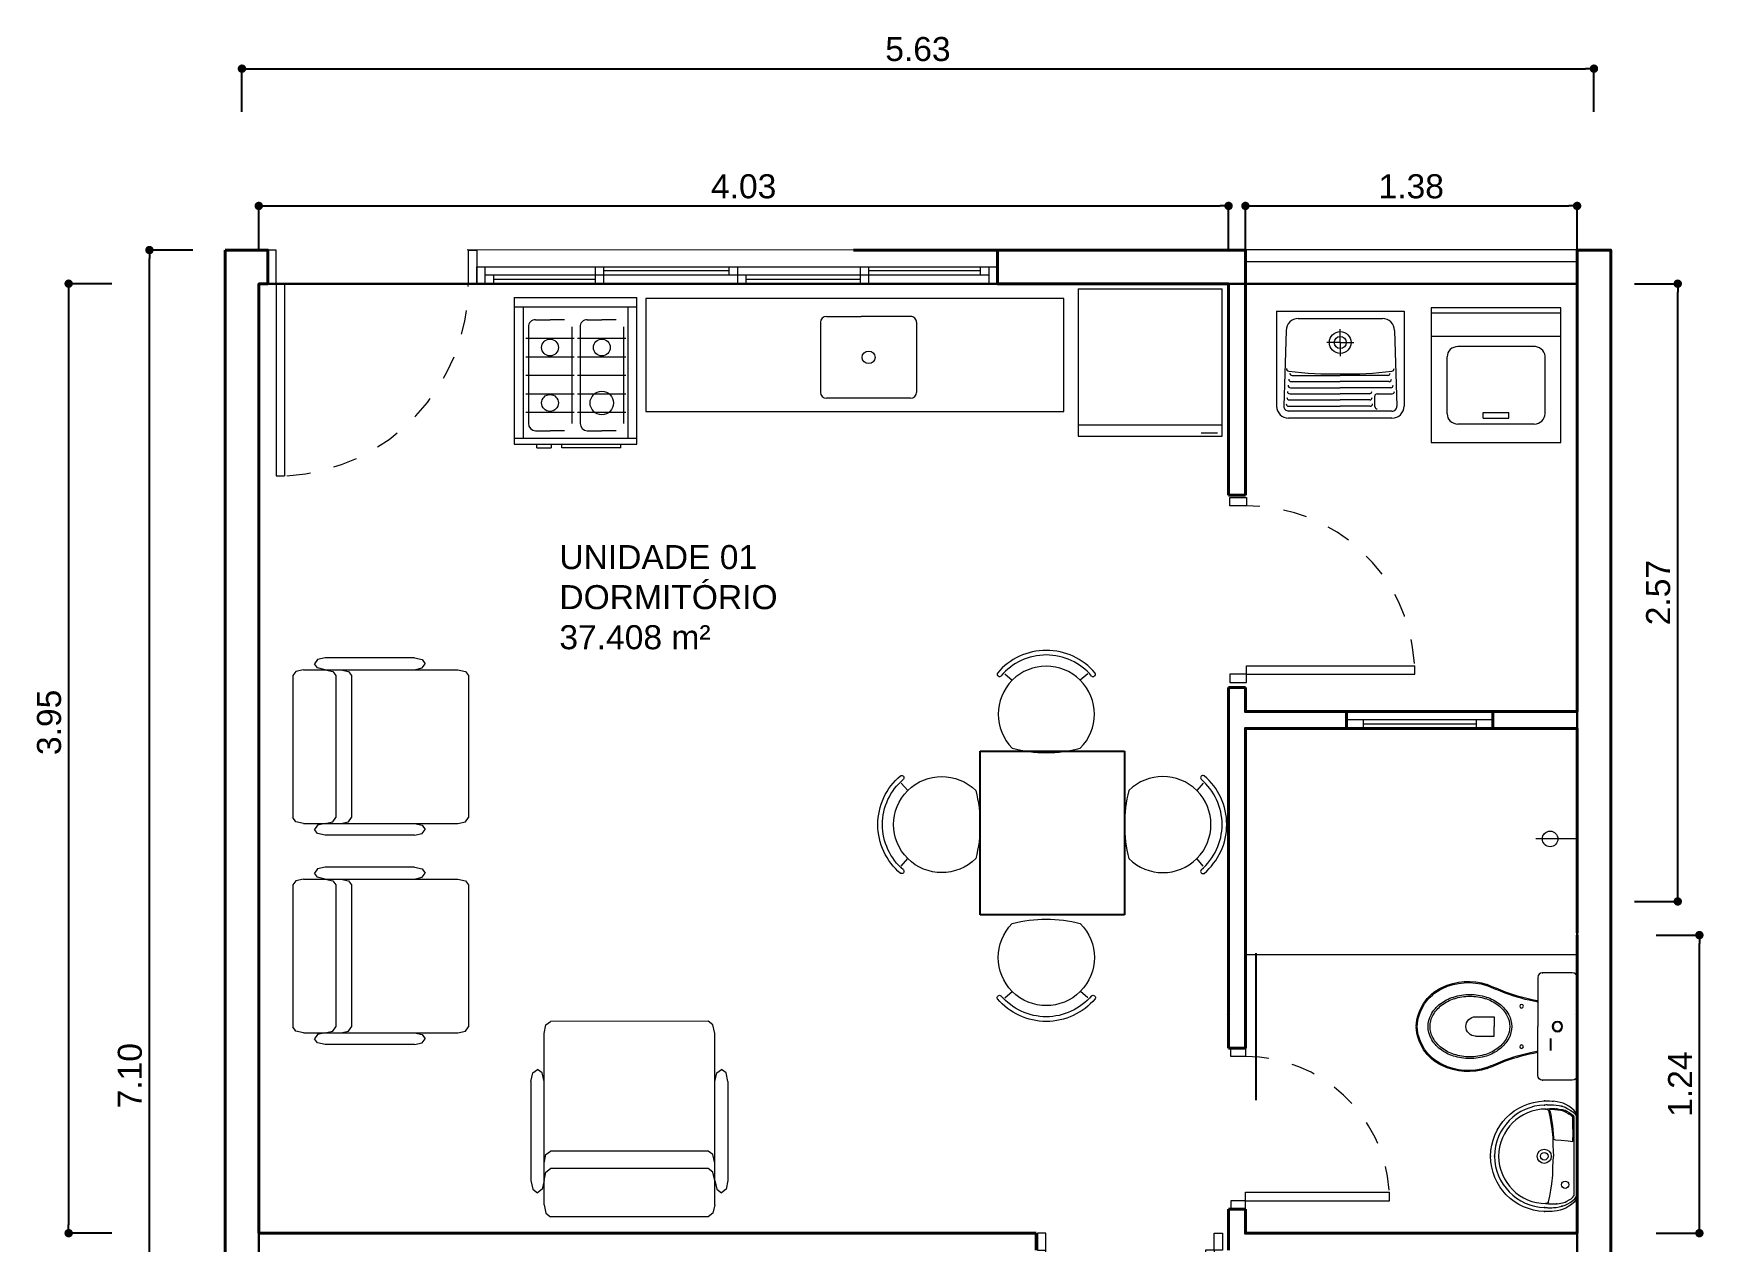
# Model space of a CAD drawing. Header units: millimetres. Extents: x 173 to 410, y -14 to 183.
# Drawn here: x 204.93 to 211.88, y 100.85 to 105.88 of the extents above; entities that cross this region are included whole.
import ezdxf

# ---------------------------------------------------------------- set-up
doc = ezdxf.new("R2010")
doc.units = ezdxf.units.MM
doc.linetypes.add('HIDDEN', pattern=[0.05, 0.025, -0.025])
doc.layers.get('0').update_dxf_attribs({"color": 4})
doc.layers.add('ar-mobiliario', color=7, linetype='Continuous')
doc.layers.add('ar-sanitarios-louças', color=7, linetype='Continuous')
for name, color, linetype, lineweight in [('ARQ Alvenaria', 201, 'Continuous', 40), ('ARQ Anotações', 2, 'Continuous', 5), ('ARQ Caixilharia', 140, 'Continuous', 9), ('ARQ Equipamento', 4, 'Continuous', 18), ('ARQ Projeções', 144, 'HIDDEN', 5), ('ARQ Visto', 152, 'Continuous', 13)]:
    doc.layers.add(name, color=color, linetype=linetype, lineweight=lineweight)
doc.layers.add('ARQ Áreas', color=7, linetype='Continuous', lineweight=30, true_color=0x0ce956, plot=False)
doc.styles.get("Standard").update_dxf_attribs({"font": 'arial.ttf'})
doc.dimstyles.new('Executivo 1-50', dxfattribs={"dimtxt": 0.1, "dimasz": 0.035, "dimexe": 0, "dimexo": 0.0625, "dimgap": 0.03, "dimtad": 1, "dimzin": 0, "dimdsep": 46, "dimtxsty": 'Standard', "dimblk": 'DOT', "dimcen": 0.09, "dimclrd": 8, "dimclre": 8, "dimadec": 0, "dimazin": 0, "dimtfac": 1, "dimtix": 1, "dimtmove": 2, "dimatfit": 3, "dimldrblk": 'DOT', "dimfxl": 0.18, "dimfxlon": 1, "dimtolj": 1, "dimtzin": 0, "dimarcsym": 0})

# ---------------------------------------------------------------- blocks, each defined once
blk = doc.blocks.new('PSR_Tanque 25L', base_point=(23.0058, 28.0131))
at = {"layer": 'ar-sanitarios-louças', "color": 8, "linetype": 'Continuous', "lineweight": 13, "true_color": 0x747474}
for p, q in [((22.871, 28.4079), (23.401, 28.4079)), ((22.871, 28.4079), (22.871, 28.0129)), ((22.961, 28.3779), (23.311, 28.3779)), ((23.1942, 28.4079), (23.2477, 28.4079)), ((23.401, 28.4079), (23.401, 28.0129)), ((22.911, 28.3279), (22.901, 28.0129)), ((23.1358, 28.2779), (23.1358, 28.3341)), ((23.361, 28.3279), (23.371, 28.0129)), ((23.1358, 28.2779), (23.0796, 28.2779)), ((23.1358, 28.2779), (23.192, 28.2779)), ((23.1358, 28.2779), (23.1358, 28.2217)), ((22.9289, 28.0899), (23.1358, 28.0899)), ((22.9316, 28.1154), (23.1358, 28.1154)), ((22.9351, 28.1409), (23.1358, 28.1409)), ((23.3334, 28.1409), (23.1358, 28.1409)), ((23.3385, 28.1154), (23.1358, 28.1154)), ((23.3458, 28.0899), (23.1358, 28.0899)), ((22.9206, 28.0134), (23.1358, 28.0134)), ((22.9234, 28.0389), (23.1358, 28.0389)), ((22.9261, 28.0644), (23.1358, 28.0644)), ((23.2568, 28.0644), (23.1358, 28.0644)), ((23.2585, 28.0389), (23.1358, 28.0389)), ((23.2602, 28.0134), (23.1358, 28.0134)), ((23.2795, 28.0115), (23.2795, 28.0544)), ((23.2895, 28.0644), (23.3513, 28.0644)), ((23.351, 27.9929), (22.921, 27.9929)), ((23.351, 27.9629), (22.921, 27.9629))]:
    blk.add_line(p, q, dxfattribs=at)
for radius in [0.0452, 0.025]:
    blk.add_circle((23.1358, 28.2779), radius, dxfattribs=at)
for centre, radius, start, end in [((22.961, 28.3279), 0.05, 90, 180.00001), ((23.311, 28.3279), 0.05, 0, 90), ((22.9218, 28.1692), 0.01, 180.00001, 270), ((23.0945, 29.4021), 1.2549, 262.08706, 271.89098), ((22.9351, 28.1509), 0.01, 180.00001, 270), ((23.1774, 29.4021), 1.2549, 268.10902, 277.91294), ((23.3334, 28.1509), 0.01, 270, 0), ((23.3501, 28.1692), 0.01, 270, 0), ((22.9261, 28.0744), 0.01, 180.00001, 270), ((22.9289, 28.0999), 0.01, 180.00001, 270), ((22.9316, 28.1254), 0.01, 180.00001, 270), ((23.2568, 28.0744), 0.01, 270, 0), ((23.3385, 28.1254), 0.01, 270, 0), ((23.3458, 28.0999), 0.01, 270, 0), ((23.3513, 28.0744), 0.01, 270, 0), ((22.921, 28.0129), 0.05, 180.00001, 270), ((22.921, 28.0129), 0.02, 178.67178, 270), ((22.9206, 28.0229), 0.01, 180.00001, 270), ((22.9234, 28.0489), 0.01, 180.00001, 270), ((23.2585, 28.0489), 0.01, 270, 0), ((23.2602, 28.0229), 0.01, 270, 0), ((23.2895, 28.0544), 0.01, 90, 180.00001), ((23.2895, 28.0115), 0.01, 180.00001, 270), ((23.351, 28.0129), 0.05, 270, 0), ((23.351, 28.0124), 0.02, 270, 1.32823)]:
    blk.add_arc(centre, radius, start, end, dxfattribs=at)
blk = doc.blocks.new('_DOT')
at = {"color": 0, "linetype": 'ByBlock', "lineweight": -2}
blk.add_line((-0.5, 0), (-1, 0), dxfattribs=at)
at = {"color": 0, "linetype": 'ByBlock', "const_width": 0.5}
blk.add_lwpolyline([(-0.25, 0, 1), (0.25, 0, 1)], format="xyb", close=True, dxfattribs=at)
blk = doc.blocks.new('*D2736')
at = {"layer": 'ARQ Anotações', "color": 8, "lineweight": -2, "transparency": 16777216}
for p, q in [((205.8004, 105.5486), (205.8004, 105.7286)), ((205.8354, 105.7286), (211.3904, 105.7286)), ((211.4254, 105.5486), (211.4254, 105.7286))]:
    blk.add_line(p, q, dxfattribs=at)
at = {"layer": 'Defpoints', "color": 0, "transparency": 16777216}
for p in [(211.4254, 105.7286), (205.8004, 104.8341), (211.4254, 104.673)]:
    blk.add_point(p, dxfattribs=at)
at = {"layer": 'ARQ Anotações', "color": 8, "lineweight": -2, "transparency": 16777216, "xscale": 0.035, "yscale": 0.035, "zscale": 0.035, "rotation": 180}
blk.add_blockref('_DOT', (205.8004, 105.7286), dxfattribs=at)
at = {"layer": 'ARQ Anotações', "color": 8, "lineweight": -2, "transparency": 16777216, "xscale": 0.035, "yscale": 0.035, "zscale": 0.035}
blk.add_blockref('_DOT', (211.4254, 105.7286), dxfattribs=at)
at = {"layer": 'ARQ Anotações', "color": 0, "transparency": 16777216, "insert": (208.6129, 105.8097), "char_height": 0.1, "attachment_point": 5}
blk.add_mtext('\\A1;5.63', dxfattribs=at)
blk = doc.blocks.new('*D2738')
at = {"layer": 'ARQ Anotações', "color": 8, "lineweight": -2, "transparency": 16777216}
for p, q in [((205.5956, 104.9741), (205.4156, 104.9741)), ((205.4156, 97.9091), (205.4156, 104.9391)), ((205.5956, 97.8741), (205.4156, 97.8741))]:
    blk.add_line(p, q, dxfattribs=at)
at = {"layer": 'Defpoints', "color": 0, "transparency": 16777216}
for p in [(205.4156, 104.9741), (205.7304, 104.9741), (205.7304, 97.8741)]:
    blk.add_point(p, dxfattribs=at)
at = {"layer": 'ARQ Anotações', "color": 8, "lineweight": -2, "transparency": 16777216, "xscale": 0.035, "yscale": 0.035, "zscale": 0.035}
for p, rotation in [((205.4156, 104.9741), 90), ((205.4156, 97.8741), 270)]:
    blk.add_blockref('_DOT', p, dxfattribs=dict(at, rotation=rotation))
at = {"layer": 'ARQ Anotações', "color": 0, "transparency": 16777216, "insert": (205.3346, 101.5391), "char_height": 0.1, "attachment_point": 5, "rotation": 90}
blk.add_mtext('\\A1;7.10', dxfattribs=at)
blk = doc.blocks.new('*D2741')
at = {"layer": 'ARQ Anotações', "color": 8, "lineweight": -2, "transparency": 16777216}
for p, q in [((211.6842, 102.1241), (211.8642, 102.1241)), ((211.8642, 100.9191), (211.8642, 102.0891)), ((211.6842, 100.8841), (211.8642, 100.8841))]:
    blk.add_line(p, q, dxfattribs=at)
at = {"layer": 'Defpoints', "color": 0, "transparency": 16777216}
for p in [(211.3554, 102.1241), (211.8642, 102.1241), (211.3554, 100.8841)]:
    blk.add_point(p, dxfattribs=at)
at = {"layer": 'ARQ Anotações', "color": 8, "lineweight": -2, "transparency": 16777216, "xscale": 0.035, "yscale": 0.035, "zscale": 0.035}
for p, rotation in [((211.8642, 102.1241), 90), ((211.8642, 100.8841), 270)]:
    blk.add_blockref('_DOT', p, dxfattribs=dict(at, rotation=rotation))
at = {"layer": 'ARQ Anotações', "color": 0, "transparency": 16777216, "insert": (211.784, 101.5041), "char_height": 0.1, "attachment_point": 5, "rotation": 90}
blk.add_mtext('\\A1;1.24', dxfattribs=at)
blk = doc.blocks.new('*D2742')
at = {"layer": 'ARQ Anotações', "color": 8, "lineweight": -2, "transparency": 16777216}
for p, q in [((211.5942, 104.8341), (211.7742, 104.8341)), ((211.7742, 102.2991), (211.7742, 104.7991)), ((211.5942, 102.2641), (211.7742, 102.2641))]:
    blk.add_line(p, q, dxfattribs=at)
at = {"layer": 'Defpoints', "color": 0, "transparency": 16777216}
for p in [(211.3554, 104.8341), (211.7742, 104.8341), (211.3554, 102.2641)]:
    blk.add_point(p, dxfattribs=at)
at = {"layer": 'ARQ Anotações', "color": 8, "lineweight": -2, "transparency": 16777216, "xscale": 0.035, "yscale": 0.035, "zscale": 0.035}
for p, rotation in [((211.7742, 104.8341), 90), ((211.7742, 102.2641), 270)]:
    blk.add_blockref('_DOT', p, dxfattribs=dict(at, rotation=rotation))
at = {"layer": 'ARQ Anotações', "color": 0, "transparency": 16777216, "insert": (211.6932, 103.5491), "char_height": 0.1, "attachment_point": 5, "rotation": 90}
blk.add_mtext('\\A1;2.57', dxfattribs=at)
blk = doc.blocks.new('*D2743')
at = {"layer": 'ARQ Anotações', "color": 8, "lineweight": -2, "transparency": 16777216}
for p, q in [((205.2595, 104.8341), (205.0795, 104.8341)), ((205.0795, 104.7991), (205.0795, 100.9191)), ((205.2595, 100.8841), (205.0795, 100.8841))]:
    blk.add_line(p, q, dxfattribs=at)
at = {"layer": 'Defpoints', "color": 0, "transparency": 16777216}
for p in [(205.8004, 104.8341), (205.0795, 100.8841), (205.8704, 100.8841)]:
    blk.add_point(p, dxfattribs=at)
at = {"layer": 'ARQ Anotações', "color": 8, "lineweight": -2, "transparency": 16777216, "xscale": 0.035, "yscale": 0.035, "zscale": 0.035}
for p, rotation in [((205.0795, 104.8341), 90), ((205.0795, 100.8841), 270)]:
    blk.add_blockref('_DOT', p, dxfattribs=dict(at, rotation=rotation))
at = {"layer": 'ARQ Anotações', "color": 0, "transparency": 16777216, "insert": (204.9984, 103.0091), "char_height": 0.1, "attachment_point": 5, "rotation": 90}
blk.add_mtext('\\A1;3.95', dxfattribs=at)
blk = doc.blocks.new('*D2745')
at = {"layer": 'ARQ Anotações', "color": 8, "lineweight": -2, "transparency": 16777216}
for p, q in [((205.8704, 104.9776), (205.8704, 105.1576)), ((205.9054, 105.1576), (209.8704, 105.1576)), ((209.9054, 104.9776), (209.9054, 105.1576))]:
    blk.add_line(p, q, dxfattribs=at)
at = {"layer": 'Defpoints', "color": 0, "transparency": 16777216}
for p in [(209.9054, 105.1576), (205.8704, 104.8341), (209.9054, 104.8341)]:
    blk.add_point(p, dxfattribs=at)
at = {"layer": 'ARQ Anotações', "color": 8, "lineweight": -2, "transparency": 16777216, "xscale": 0.035, "yscale": 0.035, "zscale": 0.035, "rotation": 180}
blk.add_blockref('_DOT', (205.8704, 105.1576), dxfattribs=at)
at = {"layer": 'ARQ Anotações', "color": 8, "lineweight": -2, "transparency": 16777216, "xscale": 0.035, "yscale": 0.035, "zscale": 0.035}
blk.add_blockref('_DOT', (209.9054, 105.1576), dxfattribs=at)
at = {"layer": 'ARQ Anotações', "color": 0, "transparency": 16777216, "insert": (207.8879, 105.2387), "char_height": 0.1, "attachment_point": 5}
blk.add_mtext('\\A1;4.03', dxfattribs=at)
blk = doc.blocks.new('*D2746')
at = {"layer": 'ARQ Anotações', "color": 8, "lineweight": -2, "transparency": 16777216}
for p, q in [((209.9754, 104.9776), (209.9754, 105.1576)), ((210.0104, 105.1576), (211.3204, 105.1576)), ((211.3554, 104.9776), (211.3554, 105.1576))]:
    blk.add_line(p, q, dxfattribs=at)
at = {"layer": 'Defpoints', "color": 0, "transparency": 16777216}
for p in [(211.3554, 105.1576), (209.9754, 104.8341), (211.3554, 104.8341)]:
    blk.add_point(p, dxfattribs=at)
at = {"layer": 'ARQ Anotações', "color": 8, "lineweight": -2, "transparency": 16777216, "xscale": 0.035, "yscale": 0.035, "zscale": 0.035, "rotation": 180}
blk.add_blockref('_DOT', (209.9754, 105.1576), dxfattribs=at)
at = {"layer": 'ARQ Anotações', "color": 8, "lineweight": -2, "transparency": 16777216, "xscale": 0.035, "yscale": 0.035, "zscale": 0.035}
blk.add_blockref('_DOT', (211.3554, 105.1576), dxfattribs=at)
at = {"layer": 'ARQ Anotações', "color": 0, "transparency": 16777216, "insert": (210.6654, 105.2387), "char_height": 0.1, "attachment_point": 5}
blk.add_mtext('\\A1;1.38', dxfattribs=at)
blk = doc.blocks.new('PSR_cuba cozinha', base_point=(23.0058, 28.0131))
at = {"layer": 'ar-sanitarios-louças', "color": 8, "linetype": 'Continuous', "lineweight": 13, "true_color": 0x747474}
for p, q in [((23.1098, 28.5687), (23.4098, 28.5687)), ((23.0848, 28.5437), (23.0848, 28.3372)), ((23.4348, 28.5437), (23.4348, 28.1937)), ((23.0848, 28.1937), (23.0848, 28.3372)), ((23.1098, 28.1687), (23.4098, 28.1687))]:
    blk.add_line(p, q, dxfattribs=at)
blk.add_circle((23.2598, 28.3687), 0.0269, dxfattribs=at)
for centre, start, end in [((23.1098, 28.5437), 90, 180.00001), ((23.4098, 28.5437), 0, 90), ((23.1098, 28.1937), 180.00001, 270), ((23.4098, 28.1937), 270, 0)]:
    blk.add_arc(centre, 0.025, start, end, dxfattribs=at)
blk = doc.blocks.new('PSR_Fridge 1Door', base_point=(23.0058, 28.0131))
at = {"layer": 'ar-mobiliario', "color": 8, "linetype": 'Continuous', "lineweight": 13, "true_color": 0x747474}
for p, q in [((23.0058, 28.6608), (23.0058, 28.0131)), ((23.0058, 28.6608), (23.717, 28.6608)), ((23.717, 28.0131), (23.717, 28.6608)), ((23.0058, 28.0639), (23.717, 28.0639)), ((23.0058, 28.0131), (23.717, 28.0131)), ((23.6123, 28.028), (23.6933, 28.028))]:
    blk.add_line(p, q, dxfattribs=at)
blk = doc.blocks.new('PSR_Fogão4 bocas', base_point=(23.0058, 28.0131))
at = {"layer": 'ar-mobiliario', "color": 8, "linetype": 'Continuous', "lineweight": 13, "true_color": 0x747474}
for p, q in [((23.0058, 28.6227), (23.5158, 28.6227)), ((23.0058, 28.6227), (23.0058, 28.0131)), ((23.0058, 28.5846), (23.5158, 28.5846)), ((23.0429, 28.5846), (23.0429, 28.0385)), ((23.4787, 28.5846), (23.4787, 28.0385)), ((23.5158, 28.0131), (23.5158, 28.6227)), ((23.0643, 28.5007), (23.0643, 28.0989)), ((23.0943, 28.5307), (23.1545, 28.5307)), ((23.2147, 28.5307), (23.1545, 28.5307)), ((23.2447, 28.5007), (23.2447, 28.0989)), ((23.2797, 28.5007), (23.2797, 28.0989)), ((23.3097, 28.5307), (23.3699, 28.5307)), ((23.4301, 28.5307), (23.3699, 28.5307)), ((23.4601, 28.5007), (23.4601, 28.0989)), ((23.0539, 28.4537), (23.2547, 28.4537)), ((23.2692, 28.4537), (23.4701, 28.4537)), ((23.0539, 28.3768), (23.2547, 28.3768)), ((23.2692, 28.3768), (23.4701, 28.3768)), ((23.0539, 28.2998), (23.2547, 28.2998)), ((23.2692, 28.2998), (23.4701, 28.2998)), ((23.0539, 28.2228), (23.2547, 28.2228)), ((23.2692, 28.2228), (23.4701, 28.2228)), ((23.0539, 28.1459), (23.2547, 28.1459)), ((23.2692, 28.1459), (23.4701, 28.1459)), ((23.0058, 28.0385), (23.5158, 28.0385)), ((23.0058, 28.0131), (23.5158, 28.0131)), ((23.0943, 28.0689), (23.1545, 28.0689)), ((23.0992, 27.9977), (23.0992, 28.0131)), ((23.2147, 28.0689), (23.1545, 28.0689)), ((23.1591, 28.0131), (23.1591, 27.9977)), ((23.2037, 27.9977), (23.2037, 28.0131)), ((23.3097, 28.0689), (23.3699, 28.0689)), ((23.4301, 28.0689), (23.3699, 28.0689)), ((23.4488, 27.9977), (23.4488, 28.0131)), ((23.0992, 27.9977), (23.1591, 27.9977)), ((23.4488, 27.9977), (23.2037, 27.9977))]:
    blk.add_line(p, q, dxfattribs=at)
for centre, radius in [((23.1545, 28.4153), 0.035), ((23.3699, 28.4152), 0.035), ((23.1545, 28.1844), 0.035), ((23.3699, 28.1843), 0.0487)]:
    blk.add_circle(centre, radius, dxfattribs=at)
for centre, start, end in [((23.0943, 28.5007), 90, 180.00001), ((23.3097, 28.5007), 90, 180.00001), ((23.0943, 28.0989), 180.00001, 270), ((23.3097, 28.0989), 180.00001, 270)]:
    blk.add_arc(centre, 0.03, start, end, dxfattribs=at)
blk = doc.blocks.new('CP929_2')
at = {"layer": 'ARQ Equipamento', "lineweight": 13}
for p, q in [((-0.2223, -0.0272), (-0.2237, -0.035)), ((-0.2237, -0.035), (-0.2237, -0.1589)), ((-0.218, -0.0207), (-0.2223, -0.0272)), ((-0.2115, -0.0164), (-0.218, -0.0207)), ((-0.2037, -0.015), (-0.2115, -0.0164)), ((-0.2037, -0.015), (0.2037, -0.015)), ((0.2037, -0.015), (0.2115, -0.0164)), ((0.2115, -0.0164), (0.2173, -0.0207)), ((0.2173, -0.0207), (0.2216, -0.0272)), ((0.2216, -0.0272), (0.223, -0.035)), ((0.223, -0.035), (0.223, -0.1589)), ((-0.2237, -0.1589), (-0.2223, -0.1668)), ((-0.2223, -0.1668), (-0.218, -0.1732)), ((-0.218, -0.1732), (-0.2115, -0.1775)), ((-0.2115, -0.1775), (-0.2037, -0.1789)), ((-0.2037, -0.1789), (-0.0004, -0.1789)), ((-0.1027, -0.1796), (-0.1025, -0.1789)), ((0.2037, -0.1789), (-0.0004, -0.1789)), ((0.102, -0.1796), (0.1018, -0.1789)), ((0.2115, -0.1775), (0.2037, -0.1789)), ((0.2173, -0.1732), (0.2115, -0.1775)), ((0.2216, -0.1668), (0.2173, -0.1732)), ((0.223, -0.1589), (0.2216, -0.1668)), ((-0.0404, -0.4373), (-0.0404, -0.36)), ((-0.0404, -0.36), (0.0004, -0.36)), ((0.0404, -0.36), (-0.0004, -0.36)), ((0.0404, -0.4373), (0.0404, -0.36))]:
    blk.add_line(p, q, dxfattribs=at)
for centre, radius in [((-0.0004, -0.097), 0.0216), ((-0.0004, -0.097), 0.018), ((-0.0841, -0.2459), 0.00752), ((0.0841, -0.2459), 0.00752)]:
    blk.add_circle(centre, radius, dxfattribs=at)
for centre, radius, start, end in [((-0.8588, -0.0485), 0.7626, 339.69088, 350.16298), ((-0.8588, -0.0485), 0.7673, 339.69088, 350.16298), ((0.858, -0.0485), 0.7673, 189.83702, 200.30912), ((0.858, -0.0485), 0.7626, 189.83702, 200.30912), ((-26.813, 10.7236), 28.863, 337.3538, 337.51832), ((-25.3749, 10.1249), 27.3099, 337.35144, 337.52574), ((0.0469, -0.4465), 0.1784, 142.51776, 162.37842), ((0.0459, -0.4468), 0.1702, 142.51776, 162.37842), ((0.018, -0.4244), 0.142, 118.37615, 142.51776), ((0.0176, -0.4251), 0.1345, 118.37615, 142.51776), ((-0.0004, -0.3904), 0.1034, 90, 118.37615), ((-0.0004, -0.3918), 0.0966, 90, 118.37615), ((-0.0004, -0.3904), 0.1034, 61.62385, 90), ((-0.0004, -0.3918), 0.0966, 61.62385, 90), ((-0.0184, -0.4251), 0.1345, 37.48224, 61.62385), ((-0.0187, -0.4244), 0.142, 37.48224, 61.62385), ((-0.0466, -0.4468), 0.1702, 17.62158, 37.48224), ((-0.0476, -0.4465), 0.1784, 17.62158, 37.48224), ((25.3742, 10.1249), 27.3099, 202.47426, 202.64856), ((26.8123, 10.7236), 28.863, 202.48168, 202.6462), ((0.0671, -0.4681), 0.2549, 162.09039, 205.44583), ((0.0634, -0.4684), 0.2467, 161.86702, 205.76246), ((0.0924, -0.461), 0.2261, 162.37842, 180), ((0.0905, -0.461), 0.2169, 162.37842, 180), ((-0.0912, -0.461), 0.2169, 360, 17.62158), ((-0.0931, -0.461), 0.2261, 0, 17.62158), ((-0.0641, -0.4684), 0.2467, 334.23754, 18.13298), ((-0.0678, -0.4681), 0.2549, 334.55417, 17.90961), ((0.0924, -0.461), 0.2261, 180, 197.62158), ((0.0905, -0.461), 0.2169, 180, 197.62158), ((0, -0.4373), 0.0404, 180, 0), ((-0.0912, -0.461), 0.2169, 342.37842, 0), ((-0.0931, -0.461), 0.2261, 342.37842, 360), ((0.0469, -0.4754), 0.1784, 197.62158, 217.48224), ((0.0459, -0.4751), 0.1702, 197.62158, 217.48224), ((-0.0466, -0.4751), 0.1702, 322.51776, 342.37842), ((-0.0476, -0.4754), 0.1784, 322.51776, 342.37842), ((0.0079, -0.4951), 0.1898, 205.76246, 267.20811), ((0.0079, -0.4951), 0.1851, 205.76246, 267.20811), ((0.018, -0.4976), 0.142, 217.48224, 241.62385), ((0.0176, -0.4968), 0.1345, 217.48224, 241.62385), ((-0.0004, -0.5315), 0.1034, 241.62385, 270), ((-0.0004, -0.5301), 0.0966, 241.62385, 270), ((-0.0004, -0.5301), 0.0966, 270, 298.37615), ((-0.0004, -0.5315), 0.1034, 270, 298.37615), ((-0.0087, -0.4951), 0.1851, 272.79189, 334.23754), ((-0.0087, -0.4951), 0.1898, 272.79189, 334.23754), ((-0.0184, -0.4968), 0.1345, 298.37615, 322.51776), ((-0.0187, -0.4976), 0.142, 298.37615, 322.51776)]:
    blk.add_arc(centre, radius, start, end, dxfattribs=at)
for p in [(-0.2037, -0.015), (0.2037, -0.015), (-0.2237, -0.1589), (-0.1027, -0.1796), (0.102, -0.1796), (0.223, -0.1589)]:
    blk.add_point(p, dxfattribs=at)
blk = doc.blocks.new('L915')
at = {"layer": 'ARQ Equipamento', "lineweight": 13}
for p, q in [((-0.1723, 0), (-0.181, -0.0056)), ((-0.1723, 0), (0.1723, 0)), ((0.1723, 0), (0.181, -0.0056)), ((-0.2203, -0.0577), (-0.2239, -0.0699)), ((-0.2155, -0.0464), (-0.2203, -0.0577)), ((-0.2079, -0.0338), (-0.2155, -0.0464)), ((-0.2107, -0.0749), (-0.2081, -0.064)), ((-0.2081, -0.064), (-0.2039, -0.0501)), ((-0.2004, -0.0231), (-0.2079, -0.0338)), ((-0.2039, -0.0501), (-0.1978, -0.0382)), ((-0.1905, -0.0128), (-0.2004, -0.0231)), ((-0.1978, -0.0382), (-0.1922, -0.0287)), ((-0.1966, -0.0746), (-0.1943, -0.0606)), ((-0.1943, -0.0606), (-0.1914, -0.0502)), ((-0.1922, -0.0287), (-0.1846, -0.0182)), ((-0.1901, -0.0675), (-0.192, -0.08)), ((-0.1914, -0.0502), (-0.1875, -0.042)), ((-0.181, -0.0056), (-0.1905, -0.0128)), ((-0.1869, -0.0562), (-0.1901, -0.0675)), ((-0.1875, -0.042), (-0.1819, -0.0323)), ((-0.1822, -0.0458), (-0.1869, -0.0562)), ((-0.1846, -0.0182), (-0.1767, -0.0094)), ((-0.1766, -0.0361), (-0.1822, -0.0458)), ((-0.1819, -0.0323), (-0.1766, -0.0245)), ((-0.1767, -0.0094), (-0.1694, -0.0038)), ((-0.1766, -0.0245), (-0.1706, -0.0173)), ((-0.1703, -0.0257), (-0.1766, -0.0361)), ((-0.1706, -0.0173), (-0.164, -0.0134)), ((-0.1627, -0.0176), (-0.1703, -0.0257)), ((-0.1694, -0.0038), (0.1694, -0.0038)), ((-0.164, -0.0134), (0.164, -0.0134)), ((-0.1266, -0.0172), (-0.1627, -0.0176)), ((-0.0955, -0.0169), (-0.1266, -0.0172)), ((-0.0613, -0.0172), (-0.0955, -0.0169)), ((-0.0688, -0.0904), (-0.0663, -0.0668)), ((-0.0663, -0.0668), (-0.0635, -0.0367)), ((-0.0635, -0.0367), (-0.0613, -0.0172)), ((0.1706, -0.0173), (0.164, -0.0134)), ((0.1767, -0.0094), (0.1694, -0.0038)), ((0.1766, -0.0245), (0.1706, -0.0173)), ((0.1819, -0.0323), (0.1766, -0.0245)), ((0.1836, -0.018), (0.1767, -0.0094)), ((0.181, -0.0056), (0.1905, -0.0128)), ((0.1875, -0.042), (0.1819, -0.0323)), ((0.1922, -0.0287), (0.1836, -0.018)), ((0.1914, -0.0502), (0.1875, -0.042)), ((0.1905, -0.0128), (0.2004, -0.0231)), ((0.1943, -0.0606), (0.1914, -0.0502)), ((0.1978, -0.0382), (0.1922, -0.0287)), ((0.1966, -0.0746), (0.1943, -0.0606)), ((0.2039, -0.0501), (0.1978, -0.0382)), ((0.2004, -0.0231), (0.2079, -0.0338)), ((0.2081, -0.064), (0.2039, -0.0501)), ((0.2079, -0.0338), (0.2155, -0.0464)), ((0.2107, -0.0749), (0.2081, -0.064)), ((0.2155, -0.0464), (0.2203, -0.0577)), ((0.2203, -0.0577), (0.2239, -0.0699)), ((-0.23, -0.1144), (-0.2294, -0.1036)), ((-0.23, -0.1252), (-0.23, -0.1144)), ((-0.23, -0.136), (-0.23, -0.1252)), ((-0.2282, -0.1588), (-0.23, -0.136)), ((-0.2294, -0.1036), (-0.2287, -0.0979)), ((-0.2266, -0.0827), (-0.2287, -0.0979)), ((-0.2239, -0.0699), (-0.2266, -0.0827)), ((-0.214, -0.1138), (-0.2139, -0.1052)), ((-0.2139, -0.1214), (-0.214, -0.1138)), ((-0.2139, -0.1052), (-0.2135, -0.0978)), ((-0.2138, -0.1252), (-0.2139, -0.1214)), ((-0.2138, -0.1252), (-0.2138, -0.1282)), ((-0.2138, -0.1282), (-0.2132, -0.1354)), ((-0.2135, -0.0978), (-0.213, -0.0869)), ((-0.2132, -0.1354), (-0.2114, -0.157)), ((-0.213, -0.0869), (-0.2107, -0.0749)), ((-0.1985, -0.0974), (-0.1982, -0.0915)), ((-0.1982, -0.1024), (-0.1985, -0.0974)), ((-0.1982, -0.0915), (-0.1979, -0.0843)), ((-0.1982, -0.1078), (-0.1982, -0.1024)), ((-0.1982, -0.1132), (-0.1982, -0.1078)), ((-0.1976, -0.1192), (-0.1982, -0.1132)), ((-0.1979, -0.0843), (-0.1966, -0.0746)), ((-0.197, -0.1246), (-0.1976, -0.1192)), ((-0.1964, -0.13), (-0.197, -0.1246)), ((-0.195, -0.1249), (-0.1964, -0.13)), ((-0.1933, -0.122), (-0.195, -0.1249)), ((-0.1932, -0.0926), (-0.1941, -0.1051)), ((-0.1941, -0.1051), (-0.1935, -0.1161)), ((-0.1935, -0.1161), (-0.1844, -0.1123)), ((-0.1897, -0.1184), (-0.1933, -0.122)), ((-0.192, -0.08), (-0.1932, -0.0926)), ((-0.1897, -0.1184), (-0.166, -0.113)), ((-0.1844, -0.1123), (-0.1734, -0.1092)), ((-0.1734, -0.1092), (-0.1609, -0.1073)), ((-0.166, -0.113), (-0.1407, -0.1087)), ((-0.1609, -0.1073), (-0.1445, -0.1048)), ((-0.1445, -0.1048), (-0.1282, -0.1026)), ((-0.1407, -0.1087), (-0.1142, -0.1053)), ((-0.1282, -0.1026), (-0.11, -0.1007)), ((-0.1142, -0.1053), (-0.0784, -0.1016)), ((-0.11, -0.1007), (-0.0946, -0.0992)), ((-0.0946, -0.0992), (-0.0779, -0.0985)), ((-0.0784, -0.1016), (-0.045, -0.1003)), ((-0.0779, -0.0985), (-0.071, -0.0976)), ((-0.071, -0.0976), (-0.0688, -0.0904)), ((-0.045, -0.1003), (0, -0.0979)), ((0.045, -0.1003), (0, -0.0979)), ((0.0784, -0.1016), (0.045, -0.1003)), ((0.1142, -0.1053), (0.0784, -0.1016)), ((0.1407, -0.1087), (0.1142, -0.1053)), ((0.166, -0.113), (0.1407, -0.1087)), ((0.1897, -0.1184), (0.166, -0.113)), ((0.1897, -0.1184), (0.1933, -0.122)), ((0.1933, -0.122), (0.195, -0.1249)), ((0.195, -0.1249), (0.1964, -0.13)), ((0.1964, -0.13), (0.197, -0.1246)), ((0.1979, -0.0843), (0.1966, -0.0746)), ((0.197, -0.1246), (0.1976, -0.1192)), ((0.1976, -0.1192), (0.1982, -0.1132)), ((0.1982, -0.0915), (0.1979, -0.0843)), ((0.1985, -0.0974), (0.1982, -0.0915)), ((0.1982, -0.1024), (0.1985, -0.0974)), ((0.1982, -0.1078), (0.1982, -0.1024)), ((0.1982, -0.1132), (0.1982, -0.1078)), ((0.213, -0.0869), (0.2107, -0.0749)), ((0.2114, -0.157), (0.2132, -0.1354)), ((0.2135, -0.0978), (0.213, -0.0869)), ((0.2132, -0.1354), (0.2138, -0.1282)), ((0.2139, -0.1052), (0.2135, -0.0978)), ((0.2138, -0.1252), (0.2139, -0.1214)), ((0.2138, -0.1282), (0.2138, -0.1252)), ((0.214, -0.1138), (0.2139, -0.1052)), ((0.2139, -0.1214), (0.214, -0.1138)), ((0.2239, -0.0699), (0.2266, -0.0827)), ((0.2266, -0.0827), (0.2282, -0.0934)), ((0.2282, -0.0934), (0.2294, -0.1036)), ((0.23, -0.136), (0.2282, -0.1588)), ((0.2294, -0.1036), (0.23, -0.1144)), ((0.23, -0.1144), (0.23, -0.1252)), ((0.23, -0.1252), (0.23, -0.136)), ((-0.224, -0.181), (-0.2282, -0.1588)), ((-0.218, -0.2027), (-0.224, -0.181)), ((-0.2102, -0.2231), (-0.218, -0.2027)), ((-0.2114, -0.157), (-0.2078, -0.1774)), ((-0.2078, -0.1774), (-0.2018, -0.1973)), ((-0.2018, -0.1973), (-0.1946, -0.2165)), ((0.1946, -0.2165), (0.2018, -0.1973)), ((0.2018, -0.1973), (0.2078, -0.1774)), ((0.2078, -0.1774), (0.2114, -0.157)), ((0.218, -0.2027), (0.2102, -0.2231)), ((0.224, -0.181), (0.218, -0.2027)), ((0.2282, -0.1588), (0.224, -0.181)), ((-0.2, -0.2429), (-0.2102, -0.2231)), ((-0.1886, -0.2615), (-0.2, -0.2429)), ((-0.1946, -0.2165), (-0.1856, -0.2345)), ((-0.1754, -0.2783), (-0.1886, -0.2615)), ((-0.1856, -0.2345), (-0.1748, -0.2519)), ((-0.1748, -0.2519), (-0.1621, -0.2675)), ((-0.1621, -0.2675), (-0.1483, -0.2825)), ((0.1483, -0.2825), (0.1621, -0.2675)), ((0.1621, -0.2675), (0.1748, -0.2519)), ((0.1748, -0.2519), (0.1856, -0.2345)), ((0.1886, -0.2615), (0.1754, -0.2783)), ((0.1856, -0.2345), (0.1946, -0.2165)), ((0.2, -0.2429), (0.1886, -0.2615)), ((0.2102, -0.2231), (0.2, -0.2429)), ((-0.1603, -0.2945), (-0.1754, -0.2783)), ((-0.1441, -0.309), (-0.1603, -0.2945)), ((-0.1483, -0.2825), (-0.1333, -0.2957)), ((-0.1267, -0.3216), (-0.1441, -0.309)), ((-0.1333, -0.2957), (-0.1171, -0.3078)), ((-0.1081, -0.333), (-0.1267, -0.3216)), ((-0.1171, -0.3078), (-0.0997, -0.318)), ((-0.0883, -0.342), (-0.1081, -0.333)), ((-0.0997, -0.318), (-0.0817, -0.327)), ((-0.0673, -0.3498), (-0.0883, -0.342)), ((-0.0817, -0.327), (-0.0625, -0.3336)), ((-0.0625, -0.3336), (-0.042, -0.339)), ((-0.042, -0.339), (-0.0216, -0.342)), ((-0.0216, -0.342), (0, -0.3432)), ((0, -0.3432), (0.0216, -0.342)), ((0.0216, -0.342), (0.042, -0.339)), ((0.042, -0.339), (0.0625, -0.3336)), ((0.0625, -0.3336), (0.0817, -0.327)), ((0.0877, -0.342), (0.0673, -0.3498)), ((0.0817, -0.327), (0.0997, -0.318)), ((0.1075, -0.333), (0.0877, -0.342)), ((0.0997, -0.318), (0.1171, -0.3078)), ((0.1267, -0.3216), (0.1075, -0.333)), ((0.1171, -0.3078), (0.1333, -0.2957)), ((0.1441, -0.309), (0.1267, -0.3216)), ((0.1333, -0.2957), (0.1483, -0.2825)), ((0.1603, -0.2945), (0.1441, -0.309)), ((0.1754, -0.2783), (0.1603, -0.2945)), ((-0.0456, -0.3552), (-0.0673, -0.3498)), ((-0.0234, -0.3588), (-0.0456, -0.3552)), ((0, -0.36), (-0.0234, -0.3588)), ((0.0228, -0.3588), (0, -0.36)), ((0.0456, -0.3552), (0.0228, -0.3588)), ((0.0673, -0.3498), (0.0456, -0.3552))]:
    blk.add_line(p, q, dxfattribs=at)
for centre, radius in [((0.1185, -0.0494), 0.0151), ((0, -0.1367), 0.0295), ((0, -0.1367), 0.0161)]:
    blk.add_circle(centre, radius, dxfattribs=at)
blk.add_arc((0, -0.13), 0.1964, 180, 360, dxfattribs=at)
for p in [(-0.2081, -0.064), (-0.1766, -0.0361), (0.2081, -0.064), (-0.23, -0.136), (-0.2132, -0.1354), (-0.1979, -0.0843), (-0.1964, -0.13), (-0.1844, -0.1123), (-0.071, -0.0976), (0.1964, -0.13), (0.1979, -0.0843), (0.2132, -0.1354), (0.23, -0.136), (0, -0.3432), (0, -0.36)]:
    blk.add_point(p, dxfattribs=at)
blk = doc.blocks.new('chuveiro')
at = {"linetype": 'ByBlock', "lineweight": -2}
blk.add_line((0, 0), (0, -172), dxfattribs=at)
blk.add_circle((0, -112.2), 32.4, dxfattribs=at)
blk = doc.blocks.new('Folha 72')
at = {"color": 0, "linetype": 'ByBlock', "lineweight": -2}
for p, q in [((0.35, 0.7), (0.315, 0.7)), ((0.315, 0), (0.315, 0.7)), ((0.35, 0), (0.35, 0.7)), ((-0.385, 0), (-0.35, 0)), ((-0.385, -0.07), (-0.385, 0)), ((-0.35, 0), (-0.35, -0.07)), ((0.35, 0), (0.315, 0)), ((0.385, 0), (0.35, 0)), ((0.35, 0), (0.35, -0.07)), ((0.385, -0.07), (0.385, 0)), ((-0.35, -0.07), (-0.385, -0.07)), ((0.35, -0.07), (0.385, -0.07))]:
    blk.add_line(p, q, dxfattribs=at)
at = {"layer": 'ARQ Projeções'}
blk.add_arc((0.35, 0), 0.7, 93.6334, 180, dxfattribs=at)
blk = doc.blocks.new('PSN_WasherDryer Vert', base_point=(23.0058, 28.0131))
at = {"layer": 'ar-mobiliario', "color": 8, "linetype": 'Continuous', "lineweight": 13, "true_color": 0x747474}
for p, q in [((23.6154, 28.6731), (23.0058, 28.6731)), ((23.0058, 28.6731), (23.0058, 28.0131)), ((23.6154, 28.0131), (23.6154, 28.6731)), ((23.1314, 28.5831), (23.4896, 28.5831)), ((23.3705, 28.5544), (23.2505, 28.5544)), ((23.2505, 28.5544), (23.2505, 28.5267)), ((23.3705, 28.5544), (23.3705, 28.5267)), ((23.0806, 28.5323), (23.0806, 28.2507)), ((23.3705, 28.5267), (23.2505, 28.5267)), ((23.5404, 28.5323), (23.5404, 28.2539)), ((23.1356, 28.2031), (23.4896, 28.2031)), ((23.0058, 28.1531), (23.6154, 28.1531)), ((23.0058, 28.0401), (23.6154, 28.0401)), ((23.0058, 28.0131), (23.6154, 28.0131))]:
    blk.add_line(p, q, dxfattribs=at)
for centre, radius, start, end in [((23.1314, 28.5323), 0.0508, 89.99997, 180.00003), ((23.4896, 28.5323), 0.0508, 359.99997, 89.99997), ((23.1314, 28.2539), 0.0509, 183.57634, 274.76365), ((23.4896, 28.2539), 0.0508, 270.00004, 0)]:
    blk.add_arc(centre, radius, start, end, dxfattribs=at)
blk = doc.blocks.new('Folha 82')
for p, q in [((0.4, 0.8), (0.365, 0.8)), ((0.365, 0), (0.365, 0.8)), ((0.4, 0), (0.4, 0.8)), ((-0.435, 0), (-0.4, 0)), ((-0.435, -0.14), (-0.435, 0)), ((-0.4, 0), (-0.4, -0.14)), ((0.4, 0), (0.365, 0)), ((0.435, 0), (0.4, 0)), ((0.4, 0), (0.4, -0.14)), ((0.435, -0.14), (0.435, 0)), ((-0.4, -0.14), (-0.435, -0.14)), ((0.4, -0.14), (0.435, -0.14))]:
    blk.add_line(p, q)
at = {"layer": 'ARQ Projeções'}
blk.add_arc((0.4, 0), 0.8, 93.18023, 180, dxfattribs=at)
blk = doc.blocks.new('Maxim Air_2')
for p, q in [((0.305, 0), (-0.305, 0)), ((-0.305, 0), (-0.305, -0.035)), ((-0.235, -0.035), (-0.235, 0)), ((0.235, -0.035), (0.235, 0)), ((0.305, -0.035), (0.305, 0)), ((-0.305, -0.035), (0.305, -0.035)), ((-0.235, -0.0175), (0.235, -0.0175))]:
    blk.add_line(p, q)
blk = doc.blocks.new('Folha 62')
at = {"lineweight": -2}
for p, q in [((0.3, 0.6), (0.265, 0.6)), ((0.265, 0), (0.265, 0.6)), ((0.3, 0), (0.3, 0.6)), ((-0.335, 0), (-0.3, 0)), ((-0.335, -0.06), (-0.335, 0)), ((-0.3, 0), (-0.3, -0.06)), ((0.3, 0), (0.265, 0)), ((0.335, 0), (0.3, 0)), ((0.3, 0), (0.3, -0.06)), ((0.335, -0.06), (0.335, 0)), ((-0.3, -0.06), (-0.335, -0.06)), ((0.3, -0.06), (0.335, -0.06))]:
    blk.add_line(p, q, dxfattribs=at)
at = {"layer": 'ARQ Projeções'}
blk.add_arc((0.3, 0), 0.6, 94.23692, 180, dxfattribs=at)
blk = doc.blocks.new('PSN_LoveSeat Basic', base_point=(23.0058, 28.0131))
at = {"layer": 'ar-mobiliario', "color": 8, "linetype": 'Continuous', "lineweight": 13, "true_color": 0x747474}
for p, q in [((23.0058, 28.7759), (23.0199, 28.8117)), ((23.0058, 28.0631), (23.0058, 28.7759)), ((23.0199, 28.8117), (23.0558, 28.8259)), ((23.0558, 28.8259), (24.2765, 28.8259)), ((24.3124, 28.8117), (24.2765, 28.8259)), ((24.3265, 28.7759), (24.3124, 28.8117)), ((24.3265, 28.0631), (24.3265, 28.7759)), ((22.9042, 28.5759), (22.9183, 28.6117)), ((22.9042, 28.5759), (22.9042, 28.1631)), ((22.9183, 28.6117), (22.9542, 28.6259)), ((22.99, 28.6117), (22.9542, 28.6259)), ((23.0058, 28.5759), (22.99, 28.6117)), ((24.3265, 28.5759), (24.3407, 28.6117)), ((24.3407, 28.6117), (24.3781, 28.6259)), ((24.414, 28.6117), (24.3781, 28.6259)), ((24.4281, 28.5759), (24.414, 28.6117)), ((24.4281, 28.5759), (24.4281, 28.1631)), ((23.0199, 28.2713), (23.0558, 28.2854)), ((23.0558, 28.2854), (24.2765, 28.2854)), ((24.3124, 28.2713), (24.2765, 28.2854)), ((23.0058, 28.2354), (23.0199, 28.2713)), ((23.0199, 28.1989), (23.0558, 28.2131)), ((23.0558, 28.2131), (24.2765, 28.2131)), ((24.3124, 28.1989), (24.2765, 28.2131)), ((24.3265, 28.2354), (24.3124, 28.2713)), ((22.9042, 28.1631), (22.9183, 28.1272)), ((23.0058, 28.1631), (22.99, 28.1272)), ((23.0058, 28.1631), (23.0199, 28.1989)), ((24.3265, 28.1631), (24.3124, 28.1989)), ((24.3265, 28.1631), (24.3407, 28.1272)), ((24.4281, 28.1631), (24.414, 28.1272)), ((22.9183, 28.1272), (22.9542, 28.1131)), ((22.99, 28.1272), (22.9542, 28.1131)), ((24.3407, 28.1272), (24.3781, 28.1131)), ((24.414, 28.1272), (24.3781, 28.1131)), ((23.0058, 28.0631), (23.0199, 28.0272)), ((23.0199, 28.0272), (23.0558, 28.0131)), ((23.0558, 28.0131), (24.2765, 28.0131)), ((24.3124, 28.0272), (24.2765, 28.0131)), ((24.3265, 28.0631), (24.3124, 28.0272))]:
    blk.add_line(p, q, dxfattribs=at)
blk = doc.blocks.new('PSR_Chair Round', base_point=(23.0058, 28.0131))
at = {"layer": 'ar-mobiliario', "color": 8, "linetype": 'Continuous', "lineweight": 13, "true_color": 0x747474}
for p, q in [((22.8334, 27.5448), (22.8641, 27.572)), ((23.1782, 27.5448), (23.1475, 27.572))]:
    blk.add_line(p, q, dxfattribs=at)
for centre, radius, start, end in [((23.0058, 27.328), 0.5451, 74.96428, 105.03572), ((23.0058, 27.7131), 0.2, 135, 45), ((22.8113, 27.5464), 0.00983, 52.40544, 207.84842), ((23.0058, 27.7131), 0.2658, 220.12698, 319.87303), ((23.0058, 27.7131), 0.2465, 220.12698, 319.87303), ((23.2003, 27.5464), 0.00983, 332.15158, 127.59456)]:
    blk.add_arc(centre, radius, start, end, dxfattribs=at)

msp = doc.modelspace()

# ---------------------------------------------------------------- linework, layer by layer
at = {"lineweight": 13}
for p, q in [((206.7778, 104.8345), (206.7778, 104.9045)), ((206.7778, 104.9045), (207.8737, 104.9045)), ((206.8128, 104.8345), (206.8128, 104.9045)), ((207.8632, 104.8695), (206.8128, 104.8695)), ((206.8478, 104.8345), (206.8478, 104.8695)), ((207.2715, 104.8345), (207.2715, 104.9045)), ((207.3065, 104.8345), (207.3065, 104.9045)), ((207.8282, 104.887), (207.3065, 104.887)), ((207.8282, 104.8695), (207.8282, 104.9045)), ((207.8632, 104.9045), (208.9439, 104.9045)), ((207.8632, 104.8345), (207.8632, 104.9045)), ((207.8632, 104.8345), (207.8632, 104.9045)), ((208.9089, 104.8695), (207.8632, 104.8695)), ((207.8982, 104.8345), (207.8982, 104.8695)), ((208.3738, 104.8345), (208.3738, 104.9045)), ((208.4088, 104.8345), (208.4088, 104.9045)), ((208.8739, 104.887), (208.4088, 104.887)), ((208.8739, 104.8695), (208.8739, 104.9045)), ((208.9089, 104.8345), (208.9089, 104.9045)), ((208.9439, 104.9045), (208.9439, 104.8345)), ((207.8737, 104.8345), (206.7778, 104.8345)), ((207.2715, 104.852), (206.8478, 104.852)), ((208.9439, 104.8345), (207.8632, 104.8345)), ((208.3738, 104.852), (207.8982, 104.852))]:
    msp.add_line(p, q, dxfattribs=at)
for p, q in [((211.3554, 104.2408), (211.3554, 104.2408)), ((211.3554, 104.1408), (211.3554, 104.2408)), ((211.3554, 104.1408), (211.3554, 104.1408)), ((210.3771, 103.0541), (210.3771, 103.0541)), ((209.8954, 101.7941), (209.8954, 101.7941)), ((211.3454, 101.7941), (211.3454, 101.7941)), ((211.2454, 101.6941), (211.2454, 101.6441))]:
    msp.add_line(p, q)
at = {"layer": 'ar-mobiliario', "linetype": 'Continuous'}
for p, q in [((208.8719, 102.8895), (209.4719, 102.8896)), ((208.8719, 102.8895), (209.4719, 102.8896)), ((208.8719, 102.2084), (208.8719, 102.8895)), ((208.8719, 102.2084), (208.8719, 102.8895)), ((209.4719, 102.8896), (209.4719, 102.2085)), ((209.4719, 102.2085), (208.8719, 102.2084)), ((209.4719, 102.2085), (208.8719, 102.2084)), ((210.0184, 102.0485), (210.0184, 101.4374))]:
    msp.add_line(p, q, dxfattribs=at)
at = {"layer": 'ar-sanitarios-louças', "color": 8, "linetype": 'Continuous', "lineweight": 13, "true_color": 0x747474, "flags": 128}
msp.add_lwpolyline([(207.4813, 104.773), (207.4813, 104.303), (209.2204, 104.303), (209.2204, 104.773)], close=True, dxfattribs=at)
at = {"layer": 'ARQ Alvenaria'}
for p, q in [((205.7304, 104.9741), (205.7304, 97.8741)), ((209.9754, 104.9741), (208.3453, 104.9741)), ((209.9754, 103.9541), (209.9754, 104.9741)), ((211.3554, 104.2408), (211.3554, 104.9741)), ((205.8704, 104.8341), (205.8704, 100.8841)), ((209.9054, 103.9541), (209.9054, 104.8341)), ((209.9754, 103.9541), (209.9054, 103.9541)), ((209.9054, 103.1541), (209.9054, 101.6541)), ((209.9054, 103.1541), (209.9754, 103.1541)), ((210.3954, 102.9841), (210.3954, 103.0541)), ((211.0054, 102.9841), (211.0054, 103.0541)), ((211.4954, 102.9841), (211.4954, 100.8141)), ((211.3554, 102.1241), (211.3554, 100.8841)), ((211.3554, 102.0441), (211.3554, 100.8841)), ((209.9754, 101.6541), (209.9054, 101.6541)), ((209.9754, 100.9841), (209.9054, 100.9841)), ((209.9054, 100.9841), (209.9054, 100.8841)), ((209.1054, 100.8841), (205.8704, 100.8841)), ((209.1054, 100.8141), (209.1054, 100.8841)), ((209.9054, 100.8141), (209.9054, 100.8841)), ((211.3554, 100.8841), (210.7454, 100.8841))]:
    msp.add_line(p, q, dxfattribs=at)
for points in [[(205.8704, 104.8341), (205.9078, 104.8341), (205.9078, 104.9741), (205.7304, 104.9741)], [(208.9439, 104.9741), (208.9439, 104.8341), (209.9054, 104.8341)], [(209.9754, 103.1541), (209.9754, 103.0541), (211.3554, 103.0541), (211.3554, 104.9741), (211.4954, 104.9741), (211.4954, 97.8741)], [(209.9754, 102.9841), (210.8854, 102.9841)], [(209.9754, 101.6541), (209.9754, 102.9841), (211.3554, 102.9841), (211.3554, 102.1341)], [(211.3554, 100.8841), (209.9754, 100.8841), (209.9754, 100.9841)]]:
    msp.add_lwpolyline(points, dxfattribs=at)
at = {"layer": 'ARQ Caixilharia'}
for p, q in [((211.3554, 104.9755), (209.9754, 104.9755)), ((211.3554, 104.9255), (209.9754, 104.9255)), ((211.0054, 103.0541), (210.3954, 103.0541))]:
    msp.add_line(p, q, dxfattribs=at)
at = {"layer": 'ARQ Visto'}
for p, q in [((208.9439, 104.9741), (206.7381, 104.9745)), ((211.3554, 104.8341), (209.9754, 104.8341))]:
    msp.add_line(p, q, dxfattribs=at)
msp.add_lwpolyline([(209.9754, 102.0441), (211.3554, 102.0441)], dxfattribs=at)
at = {"layer": 'ARQ Áreas'}
msp.add_lwpolyline([(207.6005, 98.0141), (205.8704, 98.0141), (205.8704, 104.8341), (211.3554, 104.8341), (211.3554, 98.0141), (205.8704, 98.0141)], dxfattribs=at)

# ---------------------------------------------------------------- block references
at = {"layer": 'ar-mobiliario', "color": 8, "linetype": 'Continuous', "lineweight": 13, "true_color": 0x747474}
for name, p, xscale, yscale, rotation in [('PSR_Fridge 1Door', (209.2793, 104.1992), 0.8436445457894725, 0.9477981698819252, 359.9989906931511), ('PSN_WasherDryer Vert', (211.2883, 104.7338), 0.8858267607056385, 0.8484848484848486, 179.9990093068486), ('PSN_LoveSeat Basic', (207.7677, 100.9526), -0.5377073775714882, 1.000022234245399, 0.001009306848738234)]:
    msp.add_blockref(name, p, dxfattribs=dict(at, xscale=xscale, yscale=yscale, rotation=rotation))
for name, p, rotation in [('PSR_Fogão4 bocas', (206.9335, 104.1666), 359.9989906931511), ('PSR_Chair Round', (209.1469, 102.743), 180.0009708751224), ('PSR_Chair Round', (209.332, 102.584), 89.99899029170716)]:
    msp.add_blockref(name, p, dxfattribs=dict(at, rotation=rotation))
at = {"layer": 'ar-mobiliario', "color": 8, "linetype": 'Continuous', "lineweight": 13, "true_color": 0x747474, "xscale": 0.4839366398143379, "yscale": 0.9000200108208591, "zscale": 0.9, "rotation": 269.9989906931516}
for p in [(206.0117, 103.2281), (206.0117, 102.357)]:
    msp.add_blockref('PSN_LoveSeat Basic', p, dxfattribs=at)
at = {"layer": 'ar-mobiliario', "color": 8, "linetype": 'Continuous', "lineweight": 13, "true_color": 0x747474, "xscale": -1}
for p, rotation in [((209.0118, 102.584), 270.0010097082928), ((209.1469, 102.3308), 0.001009708292736278)]:
    msp.add_blockref('PSR_Chair Round', p, dxfattribs=dict(at, rotation=rotation))
at = {"layer": 'ar-sanitarios-louças', "color": 8, "linetype": 'Continuous', "lineweight": 13, "true_color": 0x747474, "xscale": 0.9714285466135772, "rotation": 269.9997980433913}
msp.add_blockref('PSR_cuba cozinha', (208.052, 104.7744), dxfattribs=at)
at = {"layer": 'ar-sanitarios-louças', "color": 8, "linetype": 'Continuous', "lineweight": 13, "true_color": 0x747474, "rotation": 0.0001819207841822547}
msp.add_blockref('PSR_Tanque 25L', (210.2401, 104.3246), dxfattribs=at)
at = {"layer": 'ARQ Caixilharia'}
for name, p, rotation in [('Folha 82', (206.3428, 104.8341), 180), ('Folha 72', (209.9802, 103.56), 270), ('Maxim Air_2', (210.7004, 102.9841), 179.999999191981), ('Folha 62', (209.9754, 101.3191), 269.9999798299321)]:
    msp.add_blockref(name, p, dxfattribs=dict(at, rotation=rotation))
at = {"layer": 'ARQ Caixilharia', "xscale": -1, "rotation": 180}
msp.add_blockref('Folha 72', (209.4948, 100.8141), dxfattribs=at)
at = {"layer": 'ARQ Equipamento', "xscale": 0.001, "yscale": 0.001, "zscale": 0.001, "rotation": 270}
msp.add_blockref('chuveiro', (211.3554, 102.5241), dxfattribs=at)
at = {"layer": 'ARQ Equipamento', "xscale": -1, "rotation": 269.9999780290392}
msp.add_blockref('CP929_2', (211.3704, 101.7441), dxfattribs=at)
at = {"layer": 'ARQ Equipamento', "rotation": 270.0000498915076}
msp.add_blockref('L915', (211.3554, 101.2041), dxfattribs=at)

# ---------------------------------------------------------------- texts
at = {"layer": 'ARQ Anotações', "insert": (207.5751, 103.5294), "char_height": 0.1, "attachment_point": 5}
msp.add_mtext('\\pxql;UNIDADE 01\\PDORMITÓRIO\\P37.408 m²', dxfattribs=at)

# ---------------------------------------------------------------- dimensions: what is measured, and where the dimension line sits
at = {"layer": 'ARQ Anotações'}
for base, p1, p2, picture, middle in [((211.4253997743, 105.7286249109), (205.8003997743, 104.8340917683), (211.4253997743, 104.6729531408), '*D2736', (208.6128997743, 105.8097163161)), ((209.9053997, 105.1576328), (205.8703998, 104.8340918), (209.9053997, 104.8340918), '*D2745', (207.8878997, 105.2387242)), ((211.3554, 105.1576), (209.9754, 104.8341), (211.3554, 104.8341), '*D2746', (210.6654, 105.2387))]:
    dim = msp.add_linear_dim(base=base, p1=p1, p2=p2, dimstyle='Executivo 1-50', dxfattribs=at)
    dim.commit()
    dim.dimension.update_dxf_attribs({"geometry": picture, "text_midpoint": middle})
for base, p1, p2, picture, middle in [((205.4156, 104.9741), (205.7304, 97.8741), (205.7304, 104.9741), '*D2738', (205.3346, 101.5391)), ((205.0795, 100.8841), (205.8004, 104.8341), (205.8704, 100.8841), '*D2743', (204.9984, 103.0091))]:
    dim = msp.add_linear_dim(base=base, p1=p1, p2=p2, angle=90, dimstyle='Executivo 1-50', dxfattribs=at)
    dim.commit()
    dim.dimension.update_dxf_attribs({"geometry": picture, "text_midpoint": middle, "dimtype": 160})
for base, p1, p2, picture, middle in [((211.7742, 104.8341), (211.3554, 102.2641), (211.3554, 104.8341), '*D2742', (211.6932, 103.5491)), ((211.8642, 102.1241), (211.3554, 100.8841), (211.3554, 102.1241), '*D2741', (211.784, 101.5041))]:
    dim = msp.add_linear_dim(base=base, p1=p1, p2=p2, angle=90, dimstyle='Executivo 1-50', dxfattribs=at)
    dim.commit()
    dim.dimension.update_dxf_attribs({"geometry": picture, "text_midpoint": middle})

doc.saveas('drawing.dxf')
